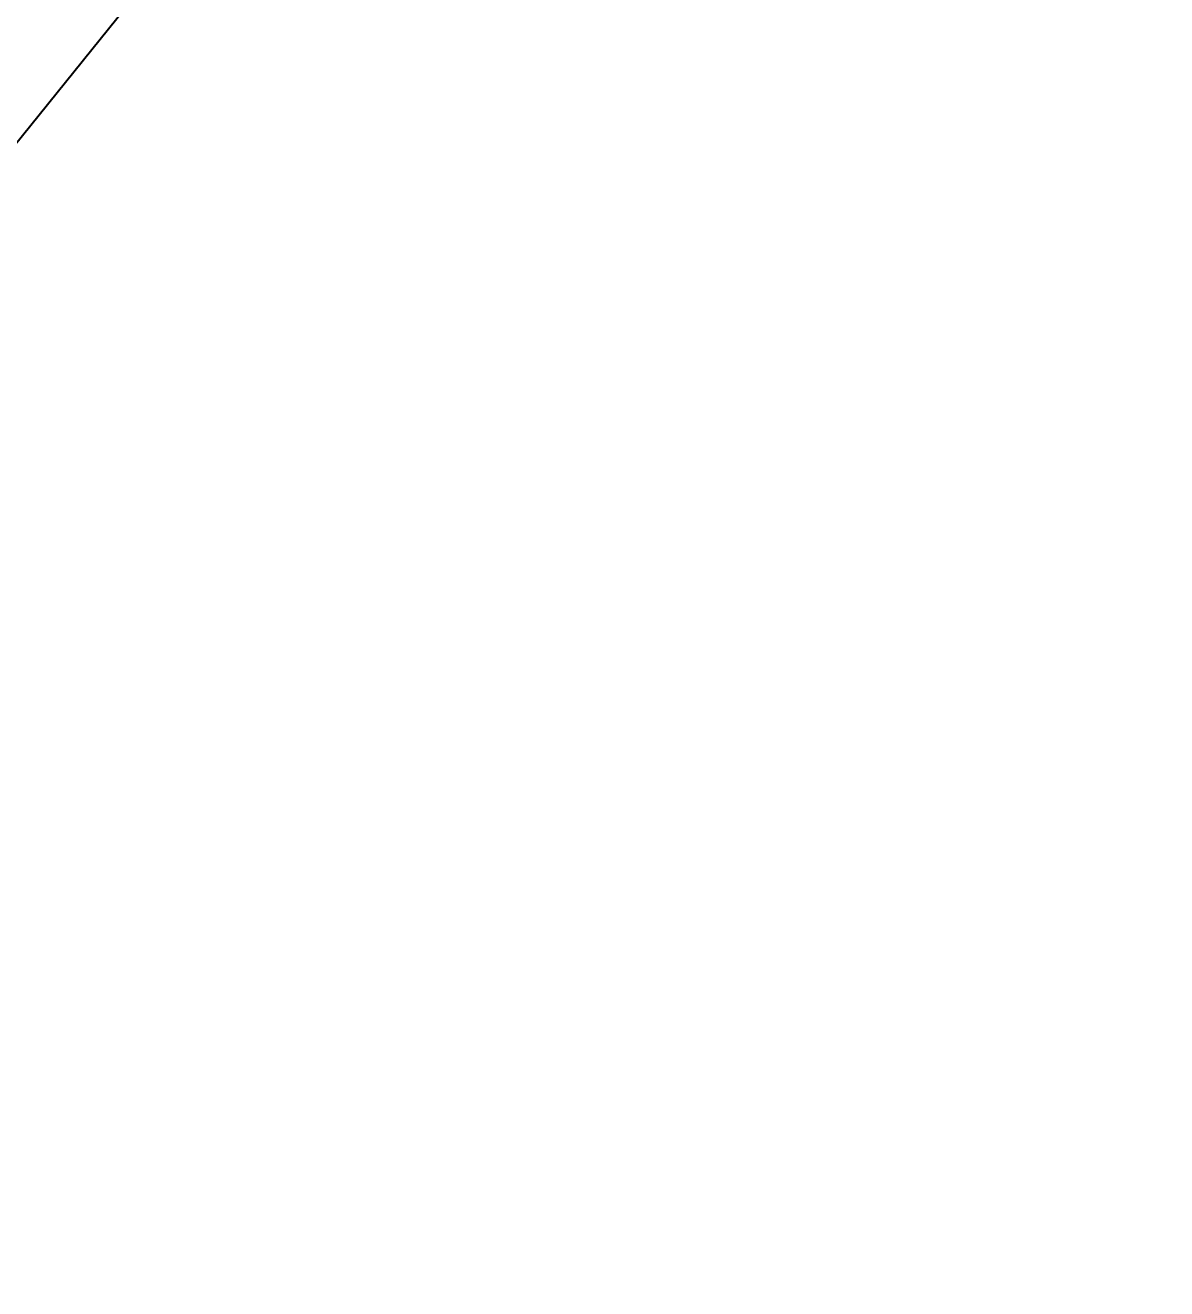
# Model space of a CAD drawing. Header units: millimetres. Extents: x 262 to 1674, y 270 to 1261.
# Drawn here: x 649.4 to 757.5, y 448.5 to 568.2 of the extents above; entities that cross this region are included whole.
import ezdxf

# ---------------------------------------------------------------- set-up
doc = ezdxf.new("R2010")
doc.units = ezdxf.units.MM
doc.styles.add('DIM', font='txt.shx', dxfattribs={"width": 0.7, "bigfont": 'chineset.shx'})
doc.dimstyles.new('mm+in', dxfattribs={"dimscale": 3, "dimtxt": 5, "dimasz": 4.2, "dimexe": 1.25, "dimexo": 0.625, "dimgap": 2, "dimtad": 1, "dimtxsty": 'DIM', "dimcen": 0, "dimclrd": 1, "dimclre": 1, "dimclrt": 3, "dimadec": 0, "dimazin": 0, "dimtfac": 1, "dimtofl": 0, "dimtmove": 0, "dimatfit": 3, "dimfxl": 1, "dimlwd": -1, "dimarcsym": 0})

# ---------------------------------------------------------------- blocks, each defined once
blk = doc.blocks.new('*D29')
at = {"color": 1}
blk.add_line((526.93, 526.32), (667.73, 627.5), dxfattribs=at)
blk.add_solid([(668.95, 625.8), (666.5, 629.21), (677.96, 634.86)], dxfattribs=at)
at = {"layer": 'Defpoints', "color": 0}
for p in [(757.54, 692.05), (677.96, 634.86)]:
    blk.add_point(p, dxfattribs=at)
at = {"color": 3, "insert": (582.19, 582.66), "char_height": 15, "attachment_point": 5, "rotation": 35.7032, "style": 'DIM'}
blk.add_mtext('R98mm [R3 7/8"]', dxfattribs=at)
blk = doc.blocks.new('*D30')
at = {"color": 1}
blk.add_line((560.89, 448.47), (684.08, 601.05), dxfattribs=at)
blk.add_solid([(685.71, 599.73), (682.44, 602.37), (691.99, 610.85)], dxfattribs=at)
at = {"layer": 'Defpoints', "color": 0}
for p in [(757.54, 692.05), (691.99, 610.85)]:
    blk.add_point(p, dxfattribs=at)
at = {"color": 3, "insert": (618.04, 542.74), "char_height": 15, "attachment_point": 5, "rotation": 51.0851, "style": 'DIM'}
blk.add_mtext('R104,35mm [R4 1/8"]', dxfattribs=at)

msp = doc.modelspace()

# ---------------------------------------------------------------- dimensions: what is measured, and where the dimension line sits
dim = msp.add_radius_dim(center=(757.54137, 692.04662), mpoint=(677.96035, 634.85517), dimstyle='mm+in', override={"dimpost": 'mm'})
dim.commit()
dim.dimension.update_dxf_attribs({"geometry": '*D29', "text_midpoint": (590.07044, 571.69246), "dimtype": 164})
dim = msp.add_radius_dim(center=(757.54137, 692.04662), mpoint=(691.99234, 610.85396), dimstyle='mm+in', override={"dimpost": 'mm'})
dim.commit()
dim.dimension.update_dxf_attribs({"geometry": '*D30', "text_midpoint": (607.05175, 529.12293)})

doc.saveas('drawing.dxf')
